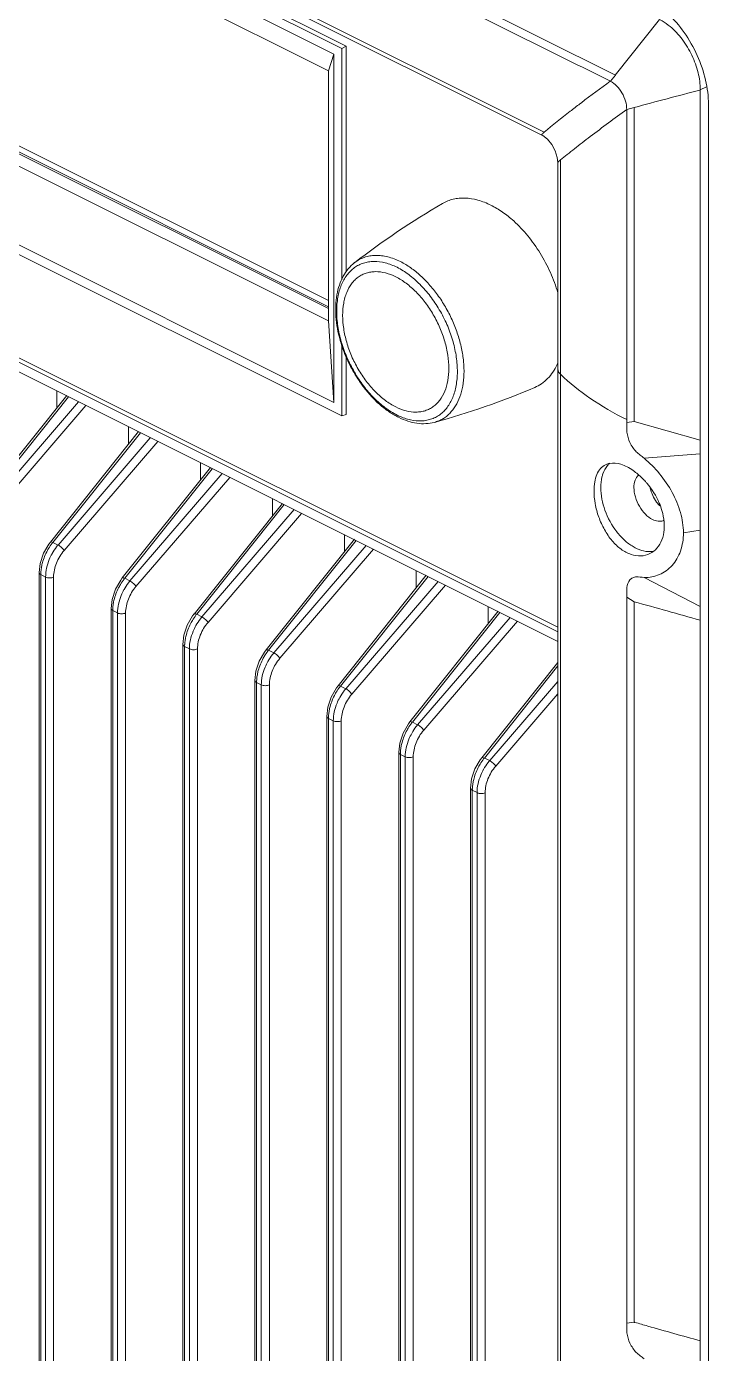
# Model space of a CAD drawing. Header units: millimetres. Extents: x 1177 to 4296, y 93 to 2298.
# Drawn here: x 3728.2 to 3787.2, y 1379 to 1493.8 of the extents above; entities that cross this region are included whole.
import ezdxf

# ---------------------------------------------------------------- set-up
doc = ezdxf.new("R2010")
doc.units = ezdxf.units.MM
doc.header["$LTSCALE"] = 0.1
doc.layers.get('0').update_dxf_attribs({"lineweight": 13})

msp = doc.modelspace()

# ---------------------------------------------------------------- linework, layer by layer
at = {"lineweight": 9}
for p, q in [((3772.97, 1484.7), (3660.68, 1540.84)), ((3772.77, 1484.44), (3661.8, 1539.93)), ((3755.45, 1491.95), (3696.58, 1521.39)), ((3755.83, 1492.15), (3696.9, 1521.62)), ((3697.26, 1520.22), (3754.77, 1491.46)), ((3700.56, 1516.89), (3754.3, 1490.02)), ((3701.62, 1495.77), (3754.3, 1469.43)), ((3702.58, 1495.45), (3754.3, 1469.59)), ((3703.11, 1495.71), (3754.3, 1470.12)), ((3779.13, 1489.64), (3766.11, 1496.14)), ((3754.3, 1468.36), (3700.56, 1495.24)), ((3779.12, 1489.64), (3782.94, 1494.46)), ((3670.34, 1493.36), (3774.15, 1441.45)), ((3671.3, 1493.26), (3774.15, 1441.84)), ((3670.33, 1492.53), (3774.15, 1440.62)), ((3755.83, 1492.15), (3755.45, 1491.95)), ((3755.83, 1472.6), (3755.83, 1492.15)), ((3754.77, 1491.46), (3754.3, 1490.02)), ((3754.77, 1461.31), (3754.77, 1491.46)), ((3755.45, 1471.93), (3755.45, 1491.95)), ((3697.26, 1490.07), (3754.77, 1461.31)), ((3754.3, 1468.36), (3754.3, 1490.02)), ((3696.58, 1489.57), (3755.45, 1460.14)), ((3778.7, 1489.1), (3779.13, 1489.64)), ((3786.47, 1488.36), (3787, 1488.62)), ((3786.45, 1458.03), (3786.45, 1488.34)), ((3776.19, 1487.25), (3776.06, 1487.16)), ((3780.74, 1486.83), (3780.11, 1486.66)), ((3780.11, 1459.82), (3780.11, 1486.66)), ((3780.74, 1459.64), (3780.74, 1486.83)), ((3787.18, 1487.1), (3787.18, 1149.35)), ((3772.77, 1484.44), (3772.86, 1484.4)), ((3773.92, 1483.09), (3774.1, 1482.51)), ((3774.1, 1482.51), (3774.15, 1482.07)), ((3774.15, 1482.06), (3774.15, 1482.07)), ((3774.15, 1482.06), (3774.15, 1464.2)), ((3774.37, 1482.29), (3774.37, 1463.74)), ((3754.3, 1468.36), (3754.77, 1461.31)), ((3755.45, 1460.14), (3755.45, 1466.28)), ((3755.83, 1460.26), (3755.83, 1465.26)), ((3774.15, 1338.96), (3774.15, 1464.2)), ((3774.37, 1338.51), (3774.37, 1463.74)), ((3730.79, 1462.3), (3730.79, 1460.81)), ((3724.02, 1452.33), (3731.66, 1461.91)), ((3724.23, 1452.3), (3731.8, 1461.79)), ((3732.67, 1461.36), (3724.69, 1452.07)), ((3733.32, 1461.04), (3725.21, 1451.61)), ((3755.83, 1460.26), (3755.45, 1460.14)), ((3730.24, 1449.22), (3737.88, 1458.79)), ((3730.45, 1449.19), (3738.03, 1458.68)), ((3737.01, 1459.19), (3737.01, 1457.7)), ((3780.11, 1459.58), (3780.11, 1459.82)), ((3780.11, 1459.58), (3780.74, 1459.64)), ((3786.45, 1458.03), (3780.76, 1459.65)), ((3738.89, 1458.25), (3730.91, 1448.96)), ((3739.54, 1457.93), (3731.43, 1448.49)), ((3786.47, 1442.46), (3786.47, 1458.05)), ((3781.62, 1456.47), (3786.47, 1456.86)), ((3736.46, 1446.11), (3744.1, 1455.68)), ((3736.67, 1446.08), (3744.25, 1455.57)), ((3743.23, 1456.08), (3743.23, 1454.59)), ((3745.12, 1455.14), (3737.13, 1445.85)), ((3745.76, 1454.82), (3737.65, 1445.38)), ((3749.46, 1452.97), (3749.46, 1451.48)), ((3742.68, 1442.99), (3750.33, 1452.57)), ((3742.9, 1442.97), (3750.47, 1452.46)), ((3751.34, 1452.03), (3743.36, 1442.74)), ((3751.98, 1451.7), (3743.88, 1442.27)), ((3755.68, 1449.86), (3755.68, 1448.37)), ((3785.01, 1450.02), (3786.47, 1450.25)), ((3730.1, 1449.04), (3729.65, 1448.25)), ((3730.24, 1449.22), (3730.1, 1449.04)), ((3730.91, 1448.96), (3730.45, 1449.19)), ((3748.91, 1439.88), (3756.55, 1449.46)), ((3749.12, 1439.86), (3756.69, 1449.35)), ((3757.56, 1448.92), (3749.58, 1439.63)), ((3758.21, 1448.59), (3750.1, 1439.16)), ((3729.36, 1447.37), (3729.27, 1446.58)), ((3729.65, 1448.25), (3729.36, 1447.37)), ((3729.27, 1363.27), (3729.27, 1446.58)), ((3729.41, 1363.1), (3729.41, 1446.4)), ((3729.83, 1446.19), (3729.41, 1446.4)), ((3729.83, 1446.19), (3729.83, 1362.89)), ((3730.52, 1446.19), (3730.52, 1362.89)), ((3736.46, 1446.11), (3736.33, 1445.93)), ((3737.13, 1445.85), (3736.67, 1446.08)), ((3755.13, 1436.77), (3762.77, 1446.35)), ((3755.34, 1436.75), (3762.92, 1446.24)), ((3761.9, 1446.75), (3761.9, 1445.26)), ((3781.62, 1446.16), (3786.47, 1443.65)), ((3735.87, 1445.14), (3735.58, 1444.26)), ((3736.33, 1445.93), (3735.87, 1445.14)), ((3763.78, 1445.81), (3755.8, 1436.52)), ((3764.43, 1445.48), (3756.32, 1436.05)), ((3735.58, 1444.26), (3735.49, 1443.47)), ((3780.11, 1381.62), (3780.11, 1444.46)), ((3780.11, 1444.46), (3780.74, 1444.05)), ((3780.74, 1381.68), (3780.74, 1444.05)), ((3735.49, 1360.16), (3735.49, 1443.47)), ((3735.64, 1359.98), (3735.64, 1443.29)), ((3736.05, 1443.08), (3735.64, 1443.29)), ((3736.05, 1443.08), (3736.05, 1359.78)), ((3736.75, 1443.08), (3736.75, 1359.77)), ((3742.55, 1442.82), (3742.09, 1442.02)), ((3742.68, 1443), (3742.55, 1442.82)), ((3743.36, 1442.74), (3742.9, 1442.97)), ((3761.35, 1433.66), (3768.99, 1443.24)), ((3761.56, 1433.64), (3769.14, 1443.13)), ((3770.01, 1442.69), (3762.02, 1433.41)), ((3768.12, 1443.64), (3768.12, 1442.15)), ((3742.09, 1442.02), (3741.8, 1441.15)), ((3770.65, 1442.37), (3762.54, 1432.94)), ((3786.47, 1355.86), (3786.47, 1442.46)), ((3741.8, 1441.15), (3741.71, 1440.35)), ((3741.71, 1357.05), (3741.71, 1440.35)), ((3741.86, 1356.87), (3741.86, 1440.18)), ((3742.27, 1439.97), (3741.86, 1440.18)), ((3742.27, 1439.97), (3742.27, 1356.67)), ((3742.97, 1439.97), (3742.97, 1356.66)), ((3748.77, 1439.7), (3748.32, 1438.91)), ((3748.91, 1439.88), (3748.77, 1439.7)), ((3749.58, 1439.63), (3749.12, 1439.86)), ((3748.03, 1438.04), (3747.94, 1437.24)), ((3748.32, 1438.91), (3748.03, 1438.04)), ((3767.57, 1430.55), (3774.15, 1438.79)), ((3767.79, 1430.52), (3774.15, 1438.5)), ((3747.94, 1353.94), (3747.94, 1437.24)), ((3748.08, 1353.76), (3748.08, 1437.07)), ((3748.49, 1436.86), (3748.08, 1437.07)), ((3748.49, 1436.86), (3748.49, 1353.56)), ((3749.19, 1436.86), (3749.19, 1353.55)), ((3774.15, 1437.16), (3768.25, 1430.3)), ((3754.54, 1435.8), (3754.25, 1434.93)), ((3754.99, 1436.59), (3754.54, 1435.8)), ((3755.13, 1436.77), (3754.99, 1436.59)), ((3755.8, 1436.52), (3755.34, 1436.75)), ((3774.15, 1436.09), (3768.77, 1429.83)), ((3754.25, 1434.93), (3754.16, 1434.13)), ((3754.16, 1350.83), (3754.16, 1434.13)), ((3754.3, 1350.65), (3754.3, 1433.96)), ((3754.72, 1433.75), (3754.3, 1433.96)), ((3754.72, 1433.75), (3754.72, 1350.44)), ((3755.41, 1433.74), (3755.41, 1350.44)), ((3761.22, 1433.48), (3760.76, 1432.69)), ((3761.35, 1433.66), (3761.22, 1433.48)), ((3762.02, 1433.41), (3761.56, 1433.64)), ((3760.76, 1432.69), (3760.47, 1431.82)), ((3760.47, 1431.82), (3760.38, 1431.02)), ((3760.38, 1347.72), (3760.38, 1431.02)), ((3760.53, 1347.54), (3760.53, 1430.84)), ((3760.94, 1430.64), (3760.53, 1430.84)), ((3760.94, 1430.64), (3760.94, 1347.33)), ((3761.64, 1430.63), (3761.64, 1347.33)), ((3767.44, 1430.37), (3766.98, 1429.58)), ((3767.57, 1430.55), (3767.44, 1430.37)), ((3768.25, 1430.3), (3767.79, 1430.52)), ((3766.98, 1429.58), (3766.69, 1428.71)), ((3766.69, 1428.71), (3766.6, 1427.91)), ((3766.6, 1344.61), (3766.6, 1427.91)), ((3766.75, 1344.43), (3766.75, 1427.73)), ((3767.16, 1427.53), (3766.75, 1427.73)), ((3767.16, 1427.53), (3767.16, 1344.22)), ((3767.86, 1427.52), (3767.86, 1344.22)), ((3780.11, 1381.62), (3780.74, 1381.68))]:
    msp.add_line(p, q, dxfattribs=at)
msp.add_lwpolyline([(3772.86, 1484.4), (3773.25, 1484.09), (3773.62, 1483.64), (3773.92, 1483.09)], dxfattribs=at)
for centre, radius, start, end in [((3867.49, 1366.58), 151.32, 125.9333, 127.1134), ((3799.25, 1418.2), 69.78, 120.1683, 127.7162), ((3769.38, 1466.75), 5.18, 335.3566, 337.1514), ((3744.86, 1527.04), 69.98, 285.4247, 292.9511), ((3763.26, 1465.82), 6.48, 241.6628, 243.4316), ((3762.82, 1465.39), 5.79, 243.4236, 245.3508), ((3776.6, 1449.89), 6.87, 40.1529, 42.2495), ((3782.96, 1451.88), 0.865, 289.5239, 291.9701), ((3733.88, 1446.44), 4.4, 141.2375, 142.4697), ((3734.45, 1445.96), 4.64, 142.2054, 150.9325), ((3734.24, 1446.12), 4.38, 139.5064, 142.1858), ((3732.78, 1446.4), 3.36, 177.3165, 179.9791), ((3740.1, 1443.33), 4.4, 141.2375, 142.4697), ((3740.67, 1442.85), 4.64, 142.2054, 150.9325), ((3740.46, 1443.01), 4.38, 139.5064, 142.1858), ((3739, 1443.29), 3.36, 177.3165, 179.9791), ((3746.32, 1440.22), 4.4, 141.2375, 142.4697), ((3746.68, 1439.9), 4.38, 139.5064, 142.1858), ((3746.89, 1439.74), 4.64, 142.2054, 150.9325), ((3745.22, 1440.18), 3.36, 177.3165, 179.9791), ((3752.55, 1437.11), 4.4, 141.2375, 142.4697), ((3753.12, 1436.63), 4.64, 142.2054, 150.9325), ((3752.91, 1436.79), 4.38, 139.5064, 142.1858), ((3751.44, 1437.07), 3.36, 177.3165, 179.9791), ((3758.77, 1434), 4.4, 141.2375, 142.4697), ((3759.34, 1433.51), 4.64, 142.2054, 150.9325), ((3759.13, 1433.68), 4.38, 139.5064, 142.1858), ((3757.67, 1433.95), 3.36, 177.3165, 179.9791), ((3764.99, 1430.88), 4.4, 141.2375, 142.4697), ((3765.35, 1430.56), 4.38, 139.5064, 142.1858), ((3765.56, 1430.4), 4.64, 142.2054, 150.9325), ((3763.89, 1430.84), 3.36, 177.3165, 179.9791), ((3771.21, 1427.77), 4.4, 141.2375, 142.4697), ((3771.78, 1427.29), 4.64, 142.2054, 150.9325), ((3771.57, 1427.45), 4.38, 139.5064, 142.1858), ((3770.11, 1427.73), 3.36, 177.3165, 179.9791)]:
    msp.add_arc(centre, radius, start, end, dxfattribs=at)
for points, knots in [([(3778.7, 1489.1), (3776.55, 1490.19), (3772.22, 1492.28), (3767.92, 1494.47), (3765.77, 1495.55)], [0, 0, 0, 0, 0.499555, 1, 1, 1, 1]), ([(3782.94, 1494.46), (3783.02, 1494.42), (3783.34, 1494.24), (3783.65, 1494.02), (3783.86, 1493.84)], [0, 0, 0, 0, 0.239141, 1, 1, 1, 1]), ([(3783.65, 1494.99), (3784.18, 1494.49), (3785.16, 1493.34), (3786.27, 1491.37), (3786.99, 1489.26), (3787.18, 1487.81), (3787.18, 1487.1)], [0, 0, 0, 0, 0.247501, 0.50653, 0.762118, 1, 1, 1, 1]), ([(3783.86, 1493.84), (3784.25, 1493.52), (3784.97, 1492.74), (3785.79, 1491.38), (3786.33, 1489.89), (3786.47, 1488.86), (3786.47, 1488.36)], [0, 0, 0, 0, 0.244076, 0.503154, 0.760555, 1, 1, 1, 1]), ([(3778.69, 1489.1), (3778.9, 1489), (3779.28, 1488.7), (3779.72, 1488.1), (3780.03, 1487.41), (3780.11, 1486.9), (3780.11, 1486.66)], [0, 0, 0, 0, 0.229685, 0.488221, 0.753206, 1, 1, 1, 1]), ([(3776.06, 1487.16), (3775.78, 1486.94), (3774.74, 1486.14), (3773.71, 1485.32), (3772.97, 1484.7)], [0, 0, 0, 0, 0.271582, 1, 1, 1, 1]), ([(3774.37, 1482.29), (3774.56, 1482.45), (3774.97, 1482.77), (3775.6, 1483.28), (3776.26, 1483.79), (3777.76, 1484.94), (3779.05, 1485.89), (3780.11, 1486.66)], [0, 0, 0, 0, 0.106027, 0.216878, 0.333426, 0.456274, 1, 1, 1, 1]), ([(3772.97, 1484.7), (3772.94, 1484.67), (3772.88, 1484.62), (3772.81, 1484.55), (3772.78, 1484.5), (3772.76, 1484.47), (3772.76, 1484.45), (3772.77, 1484.44)], [0, 0, 0, 0, 0.403072, 0.707399, 0.81951, 0.903808, 1, 1, 1, 1]), ([(3774.15, 1482.07), (3774.15, 1482.08), (3774.17, 1482.11), (3774.22, 1482.16), (3774.28, 1482.22), (3774.34, 1482.26), (3774.37, 1482.29)], [0, 0, 0, 0, 0.12381, 0.337486, 0.637158, 1, 1, 1, 1]), ([(3768.35, 1478.38), (3767.99, 1478.56), (3767.27, 1478.85), (3766.32, 1479.01), (3765.61, 1478.99), (3765.1, 1478.91), (3764.62, 1478.76), (3764.33, 1478.62), (3764.18, 1478.53)], [0, 0, 0, 0, 0.279728, 0.53511, 0.655478, 0.77218, 0.886529, 1, 1, 1, 1]), ([(3770.33, 1477.01), (3770.02, 1477.29), (3769.39, 1477.79), (3768.7, 1478.21), (3768.35, 1478.38)], [0, 0, 0, 0, 0.517013, 1, 1, 1, 1]), ([(3774.15, 1470.79), (3773.97, 1471.39), (3773.54, 1472.57), (3772.66, 1474.23), (3771.59, 1475.73), (3770.76, 1476.61), (3770.33, 1477.01)], [0, 0, 0, 0, 0.253518, 0.509376, 0.760428, 1, 1, 1, 1]), ([(3756.56, 1473.41), (3756.69, 1473.5), (3756.96, 1473.68), (3757.4, 1473.87), (3757.88, 1474), (3758.38, 1474.04), (3758.9, 1474.01), (3759.44, 1473.91), (3759.99, 1473.74), (3760.35, 1473.58), (3760.53, 1473.49)], [0, 0, 0, 0, 0.114876, 0.229378, 0.345414, 0.464761, 0.588916, 0.71904, 0.855966, 1, 1, 1, 1]), ([(3760.18, 1460.11), (3759.91, 1460.26), (3759.37, 1460.6), (3758.6, 1461.22), (3757.88, 1461.95), (3757.21, 1462.78), (3756.61, 1463.68), (3756.08, 1464.64), (3755.64, 1465.65), (3755.3, 1466.68), (3755.06, 1467.7), (3754.93, 1468.72), (3754.92, 1469.69), (3755.01, 1470.61), (3755.22, 1471.46), (3755.55, 1472.23), (3755.99, 1472.89), (3756.36, 1473.25), (3756.56, 1473.41)], [0, 0, 0, 0, 0.059882, 0.122954, 0.188871, 0.257068, 0.326835, 0.397369, 0.467823, 0.537351, 0.605167, 0.670582, 0.733069, 0.792308, 0.84824, 0.901103, 0.95143, 1, 1, 1, 1]), ([(3760.24, 1460.21), (3759.88, 1460.39), (3759.17, 1460.84), (3758.2, 1461.69), (3757.3, 1462.73), (3756.52, 1463.92), (3755.87, 1465.2), (3755.39, 1466.54), (3755.09, 1467.88), (3754.98, 1469.18), (3755.06, 1470.2), (3755.23, 1470.95), (3755.45, 1471.61), (3755.77, 1472.2), (3756.19, 1472.68), (3756.54, 1472.98), (3756.92, 1473.21), (3757.33, 1473.38), (3757.78, 1473.48), (3758.41, 1473.53), (3759.26, 1473.41), (3759.91, 1473.16), (3760.24, 1473)], [0, 0, 0, 0, 0.063214, 0.131722, 0.20444, 0.279865, 0.35625, 0.431754, 0.504615, 0.573312, 0.636731, 0.666314, 0.694459, 0.746704, 0.77127, 0.79512, 0.81859, 0.84205, 0.865871, 0.890392, 0.942504, 1, 1, 1, 1]), ([(3760.13, 1472.18), (3759.84, 1472.32), (3759.27, 1472.54), (3758.52, 1472.65), (3757.96, 1472.6), (3757.57, 1472.51), (3757.2, 1472.36), (3756.87, 1472.16), (3756.56, 1471.9), (3756.19, 1471.47), (3755.91, 1470.95), (3755.72, 1470.37), (3755.57, 1469.71), (3755.5, 1468.81), (3755.6, 1467.67), (3755.86, 1466.49), (3756.28, 1465.31), (3756.85, 1464.18), (3757.54, 1463.14), (3758.33, 1462.22), (3759.19, 1461.47), (3759.81, 1461.08), (3760.13, 1460.92)], [0, 0, 0, 0, 0.05751, 0.109637, 0.134166, 0.157994, 0.181463, 0.204944, 0.228804, 0.253384, 0.305656, 0.333815, 0.363409, 0.42684, 0.495529, 0.568362, 0.643822, 0.720163, 0.795563, 0.868274, 0.936784, 1, 1, 1, 1]), ([(3760.24, 1473), (3760.59, 1472.82), (3761.29, 1472.38), (3762.25, 1471.53), (3763.14, 1470.51), (3763.92, 1469.34), (3764.57, 1468.07), (3765.06, 1466.75), (3765.36, 1465.42), (3765.49, 1464.13), (3765.42, 1463.11), (3765.27, 1462.36), (3765.06, 1461.7), (3764.76, 1461.1), (3764.36, 1460.61), (3764.03, 1460.3), (3763.66, 1460.05), (3763.25, 1459.87), (3762.82, 1459.75), (3762.2, 1459.67), (3761.37, 1459.75), (3760.73, 1459.98), (3760.41, 1460.13)], [0, 0, 0, 0, 0.063212, 0.13167, 0.204313, 0.279664, 0.356019, 0.431587, 0.504643, 0.57368, 0.637568, 0.667417, 0.695839, 0.748603, 0.773371, 0.797354, 0.820871, 0.844277, 0.867937, 0.892195, 0.943522, 1, 1, 1, 1]), ([(3760.53, 1473.49), (3760.84, 1473.34), (3761.45, 1472.97), (3762.3, 1472.27), (3763.11, 1471.44), (3763.86, 1470.49), (3764.52, 1469.44), (3765.07, 1468.33), (3765.52, 1467.17), (3765.83, 1466), (3766.01, 1464.86), (3766.05, 1463.76), (3765.95, 1462.73), (3765.71, 1461.8), (3765.33, 1461), (3764.9, 1460.45), (3764.51, 1460.09), (3764.19, 1459.87), (3763.84, 1459.7), (3763.6, 1459.62), (3763.47, 1459.58)], [0, 0, 0, 0, 0.06072, 0.125762, 0.194503, 0.266058, 0.339371, 0.413282, 0.486598, 0.558159, 0.626908, 0.69196, 0.752692, 0.808832, 0.860575, 0.908677, 0.93181, 0.954582, 0.977231, 1, 1, 1, 1]), ([(3760.13, 1460.92), (3760.41, 1460.78), (3760.98, 1460.55), (3761.73, 1460.45), (3762.29, 1460.49), (3762.68, 1460.58), (3763.04, 1460.73), (3763.38, 1460.94), (3763.69, 1461.2), (3764.05, 1461.62), (3764.41, 1462.28), (3764.67, 1463.22), (3764.75, 1464.28), (3764.66, 1465.42), (3764.39, 1466.6), (3763.97, 1467.78), (3763.4, 1468.91), (3762.71, 1469.95), (3761.92, 1470.87), (3761.06, 1471.62), (3760.44, 1472.02), (3760.13, 1472.18)], [0, 0, 0, 0, 0.057451, 0.10953, 0.134036, 0.157841, 0.181285, 0.204738, 0.228569, 0.253115, 0.305315, 0.362923, 0.426318, 0.495013, 0.567886, 0.643409, 0.719829, 0.795313, 0.868112, 0.936705, 1, 1, 1, 1]), ([(3772.15, 1462.6), (3772.36, 1462.69), (3772.76, 1462.91), (3773.29, 1463.36), (3773.74, 1463.93), (3773.98, 1464.36), (3774.09, 1464.59)], [0, 0, 0, 0, 0.238589, 0.481315, 0.733668, 1, 1, 1, 1]), ([(3774.37, 1463.74), (3774.31, 1463.81), (3774.2, 1463.94), (3774.15, 1464.12), (3774.15, 1464.2)], [0, 0, 0, 0, 0.522784, 1, 1, 1, 1]), ([(3780.11, 1459.82), (3779.01, 1460.37), (3776.99, 1461.53), (3775.16, 1462.98), (3774.37, 1463.74)], [0, 0, 0, 0, 0.52971, 1, 1, 1, 1]), ([(3763.47, 1459.58), (3763.23, 1459.52), (3762.72, 1459.44), (3761.94, 1459.48), (3761.14, 1459.67), (3760.62, 1459.89), (3760.36, 1460.02)], [0, 0, 0, 0, 0.234033, 0.476436, 0.730907, 1, 1, 1, 1]), ([(3781.62, 1456.47), (3781.51, 1456.57), (3781.27, 1456.74), (3780.92, 1457.03), (3780.62, 1457.4), (3780.3, 1457.95), (3780.12, 1458.56), (3780.1, 1459.16), (3780.11, 1459.44), (3780.11, 1459.58)], [0, 0, 0, 0, 0.121236, 0.244048, 0.374292, 0.508173, 0.766635, 0.885089, 1, 1, 1, 1]), ([(3785.01, 1450.02), (3785.02, 1450.61), (3784.81, 1451.83), (3784.09, 1453.57), (3783, 1455.15), (3782.1, 1456.07), (3781.62, 1456.47)], [0, 0, 0, 0, 0.235886, 0.489042, 0.74869, 1, 1, 1, 1]), ([(3778.27, 1455.91), (3778.11, 1455.83), (3777.8, 1455.59), (3777.49, 1455.06), (3777.31, 1454.39), (3777.28, 1453.91), (3777.28, 1453.65)], [0, 0, 0, 0, 0.20738, 0.435777, 0.69943, 1, 1, 1, 1]), ([(3778.64, 1456.04), (3778.57, 1455.98), (3778.31, 1455.72), (3778.13, 1455.38), (3778.04, 1455.12)], [0, 0, 0, 0, 0.236218, 1, 1, 1, 1]), ([(3778.63, 1456.03), (3778.6, 1456.03), (3778.48, 1456), (3778.35, 1455.95), (3778.27, 1455.91)], [0, 0, 0, 0, 0.254243, 1, 1, 1, 1]), ([(3780.68, 1455.4), (3780.5, 1455.53), (3780.16, 1455.74), (3779.49, 1456.02), (3778.95, 1456.09), (3778.63, 1456.03)], [0, 0, 0, 0, 0.291876, 0.555945, 1, 1, 1, 1]), ([(3781.69, 1454.51), (3781.61, 1454.59), (3781.29, 1454.92), (3780.95, 1455.21), (3780.68, 1455.4)], [0, 0, 0, 0, 0.259861, 1, 1, 1, 1]), ([(3778.04, 1455.12), (3778.01, 1455.03), (3777.9, 1454.64), (3777.86, 1454.24), (3777.86, 1453.94)], [0, 0, 0, 0, 0.235186, 1, 1, 1, 1]), ([(3780.73, 1453.94), (3780.73, 1454.15), (3780.78, 1454.54), (3780.99, 1454.9), (3781.12, 1455.02)], [0, 0, 0, 0, 0.543525, 1, 1, 1, 1]), ([(3783.15, 1451.96), (3783.09, 1452.17), (3782.78, 1453.02), (3782.29, 1453.8), (3781.85, 1454.32)], [0, 0, 0, 0, 0.246555, 1, 1, 1, 1]), ([(3782.11, 1448.22), (3781.87, 1448.1), (3781.31, 1447.96), (3780.43, 1448.11), (3779.57, 1448.58), (3778.79, 1449.33), (3778.15, 1450.29), (3777.66, 1451.37), (3777.35, 1452.51), (3777.28, 1453.28), (3777.28, 1453.65)], [0, 0, 0, 0, 0.096278, 0.199339, 0.314352, 0.442579, 0.581411, 0.725432, 0.867625, 1, 1, 1, 1]), ([(3782.14, 1448.4), (3781.63, 1448.37), (3780.8, 1448.67), (3779.89, 1449.37), (3778.97, 1450.38), (3778.15, 1451.9), (3777.86, 1453.27), (3777.86, 1453.94)], [0, 0, 0, 0, 0.202533, 0.324496, 0.457275, 0.736429, 1, 1, 1, 1]), ([(3780.73, 1453.94), (3780.73, 1453.66), (3780.83, 1453.09), (3781.17, 1452.3), (3781.67, 1451.63), (3782.11, 1451.29), (3782.34, 1451.17)], [0, 0, 0, 0, 0.246792, 0.511785, 0.770324, 1, 1, 1, 1]), ([(3782.14, 1453.87), (3782.25, 1453.45), (3782.5, 1452.9), (3782.87, 1452.45), (3782.97, 1452.35)], [0, 0, 0, 0, 0.754714, 1, 1, 1, 1]), ([(3783.36, 1450.61), (3783.36, 1450.72), (3783.34, 1451.17), (3783.25, 1451.62), (3783.15, 1451.96)], [0, 0, 0, 0, 0.239789, 1, 1, 1, 1]), ([(3782.34, 1451.17), (3782.49, 1451.1), (3782.79, 1450.99), (3783.11, 1451.02), (3783.25, 1451.07)], [0, 0, 0, 0, 0.534426, 1, 1, 1, 1]), ([(3781.62, 1446.15), (3782.07, 1446.14), (3782.75, 1446.27), (3783.54, 1446.71), (3784.24, 1447.35), (3784.86, 1448.46), (3785.02, 1449.49), (3785.01, 1450.02)], [0, 0, 0, 0, 0.233943, 0.350852, 0.470078, 0.721586, 1, 1, 1, 1]), ([(3783.36, 1450.61), (3783.36, 1450.5), (3783.34, 1450.09), (3783.26, 1449.69), (3783.15, 1449.41)], [0, 0, 0, 0, 0.262279, 1, 1, 1, 1]), ([(3729.48, 1447.08), (3729.5, 1447.2), (3729.61, 1447.69), (3729.81, 1448.16), (3729.99, 1448.5)], [0, 0, 0, 0, 0.243945, 1, 1, 1, 1]), ([(3729.99, 1448.5), (3730.02, 1448.55), (3730.14, 1448.77), (3730.28, 1448.97), (3730.39, 1449.12)], [0, 0, 0, 0, 0.253167, 1, 1, 1, 1]), ([(3730.24, 1449.22), (3730.25, 1449.24), (3730.34, 1449.24), (3730.41, 1449.21), (3730.45, 1449.19)], [0, 0, 0, 0, 0.355174, 1, 1, 1, 1]), ([(3731.43, 1448.49), (3731.15, 1448.17), (3730.71, 1447.44), (3730.52, 1446.6), (3730.52, 1446.19)], [0, 0, 0, 0, 0.513812, 1, 1, 1, 1]), ([(3731.43, 1448.49), (3731.37, 1448.59), (3731.2, 1448.76), (3731.02, 1448.91), (3730.91, 1448.96)], [0, 0, 0, 0, 0.484509, 1, 1, 1, 1]), ([(3783.15, 1449.41), (3783.05, 1449.15), (3782.78, 1448.68), (3782.35, 1448.33), (3782.11, 1448.22)], [0, 0, 0, 0, 0.51797, 1, 1, 1, 1]), ([(3730.39, 1448.21), (3730.3, 1448.05), (3730, 1447.42), (3729.83, 1446.71), (3729.83, 1446.19)], [0, 0, 0, 0, 0.262169, 1, 1, 1, 1]), ([(3729.27, 1446.58), (3729.27, 1446.56), (3729.29, 1446.48), (3729.36, 1446.43), (3729.41, 1446.4)], [0, 0, 0, 0, 0.209575, 1, 1, 1, 1]), ([(3729.42, 1446.56), (3729.42, 1446.6), (3729.43, 1446.77), (3729.46, 1446.95), (3729.48, 1447.08)], [0, 0, 0, 0, 0.243923, 1, 1, 1, 1]), ([(3730.52, 1446.19), (3730.42, 1446.14), (3730.17, 1446.1), (3729.93, 1446.14), (3729.83, 1446.19)], [0, 0, 0, 0, 0.501917, 1, 1, 1, 1]), ([(3736.46, 1446.11), (3736.48, 1446.13), (3736.57, 1446.13), (3736.63, 1446.1), (3736.67, 1446.08)], [0, 0, 0, 0, 0.355174, 1, 1, 1, 1]), ([(3781.62, 1446.15), (3781.39, 1446.16), (3781.06, 1446.27), (3780.62, 1446.15), (3780.27, 1445.87), (3780.07, 1445.24), (3780.11, 1444.74), (3780.11, 1444.46)], [0, 0, 0, 0, 0.243059, 0.352805, 0.461054, 0.706564, 1, 1, 1, 1]), ([(3735.7, 1443.96), (3735.72, 1444.09), (3735.84, 1444.58), (3736.03, 1445.05), (3736.21, 1445.38)], [0, 0, 0, 0, 0.243945, 1, 1, 1, 1]), ([(3736.61, 1445.1), (3736.53, 1444.94), (3736.22, 1444.31), (3736.05, 1443.6), (3736.05, 1443.08)], [0, 0, 0, 0, 0.262169, 1, 1, 1, 1]), ([(3736.21, 1445.38), (3736.24, 1445.44), (3736.36, 1445.65), (3736.5, 1445.86), (3736.62, 1446.01)], [0, 0, 0, 0, 0.253167, 1, 1, 1, 1]), ([(3737.65, 1445.38), (3737.37, 1445.06), (3736.94, 1444.32), (3736.75, 1443.49), (3736.75, 1443.08)], [0, 0, 0, 0, 0.513812, 1, 1, 1, 1]), ([(3737.65, 1445.38), (3737.59, 1445.48), (3737.43, 1445.65), (3737.24, 1445.79), (3737.13, 1445.85)], [0, 0, 0, 0, 0.484509, 1, 1, 1, 1]), ([(3735.64, 1443.45), (3735.64, 1443.49), (3735.65, 1443.66), (3735.68, 1443.83), (3735.7, 1443.96)], [0, 0, 0, 0, 0.243923, 1, 1, 1, 1]), ([(3780.74, 1444.05), (3781.7, 1443.79), (3783.61, 1443.26), (3785.51, 1442.71), (3786.47, 1442.46)], [0, 0, 0, 0, 0.499489, 1, 1, 1, 1]), ([(3735.49, 1443.47), (3735.49, 1443.45), (3735.51, 1443.37), (3735.58, 1443.32), (3735.64, 1443.29)], [0, 0, 0, 0, 0.209575, 1, 1, 1, 1]), ([(3736.75, 1443.08), (3736.64, 1443.03), (3736.4, 1442.99), (3736.16, 1443.03), (3736.05, 1443.08)], [0, 0, 0, 0, 0.501917, 1, 1, 1, 1]), ([(3742.43, 1442.27), (3742.46, 1442.33), (3742.59, 1442.54), (3742.73, 1442.75), (3742.84, 1442.9)], [0, 0, 0, 0, 0.253167, 1, 1, 1, 1]), ([(3742.68, 1443), (3742.7, 1443.02), (3742.79, 1443.02), (3742.85, 1442.99), (3742.9, 1442.97)], [0, 0, 0, 0, 0.355174, 1, 1, 1, 1]), ([(3743.88, 1442.27), (3743.82, 1442.37), (3743.65, 1442.54), (3743.46, 1442.68), (3743.36, 1442.74)], [0, 0, 0, 0, 0.484509, 1, 1, 1, 1]), ([(3741.92, 1440.85), (3741.95, 1440.97), (3742.06, 1441.47), (3742.25, 1441.94), (3742.43, 1442.27)], [0, 0, 0, 0, 0.243945, 1, 1, 1, 1]), ([(3742.84, 1441.99), (3742.75, 1441.83), (3742.44, 1441.2), (3742.27, 1440.49), (3742.27, 1439.97)], [0, 0, 0, 0, 0.262169, 1, 1, 1, 1]), ([(3743.88, 1442.27), (3743.6, 1441.95), (3743.16, 1441.21), (3742.97, 1440.37), (3742.97, 1439.97)], [0, 0, 0, 0, 0.513812, 1, 1, 1, 1]), ([(3741.71, 1440.35), (3741.71, 1440.34), (3741.73, 1440.26), (3741.8, 1440.21), (3741.86, 1440.18)], [0, 0, 0, 0, 0.209575, 1, 1, 1, 1]), ([(3741.86, 1440.33), (3741.87, 1440.38), (3741.88, 1440.55), (3741.9, 1440.72), (3741.92, 1440.85)], [0, 0, 0, 0, 0.243923, 1, 1, 1, 1]), ([(3742.97, 1439.97), (3742.86, 1439.92), (3742.62, 1439.88), (3742.38, 1439.92), (3742.27, 1439.97)], [0, 0, 0, 0, 0.501917, 1, 1, 1, 1]), ([(3748.15, 1437.74), (3748.17, 1437.86), (3748.28, 1438.35), (3748.47, 1438.83), (3748.66, 1439.16)], [0, 0, 0, 0, 0.243945, 1, 1, 1, 1]), ([(3748.66, 1439.16), (3748.69, 1439.22), (3748.81, 1439.43), (3748.95, 1439.64), (3749.06, 1439.78)], [0, 0, 0, 0, 0.253167, 1, 1, 1, 1]), ([(3748.91, 1439.88), (3748.92, 1439.9), (3749.01, 1439.91), (3749.08, 1439.88), (3749.12, 1439.86)], [0, 0, 0, 0, 0.355174, 1, 1, 1, 1]), ([(3750.1, 1439.16), (3749.82, 1438.83), (3749.38, 1438.1), (3749.19, 1437.26), (3749.19, 1436.86)], [0, 0, 0, 0, 0.513812, 1, 1, 1, 1]), ([(3750.1, 1439.16), (3750.04, 1439.26), (3749.87, 1439.43), (3749.69, 1439.57), (3749.58, 1439.63)], [0, 0, 0, 0, 0.484509, 1, 1, 1, 1]), ([(3749.06, 1438.88), (3748.97, 1438.72), (3748.66, 1438.09), (3748.49, 1437.38), (3748.49, 1436.86)], [0, 0, 0, 0, 0.262169, 1, 1, 1, 1]), ([(3747.94, 1437.24), (3747.94, 1437.23), (3747.95, 1437.15), (3748.03, 1437.09), (3748.08, 1437.07)], [0, 0, 0, 0, 0.209575, 1, 1, 1, 1]), ([(3748.09, 1437.22), (3748.09, 1437.27), (3748.1, 1437.44), (3748.12, 1437.61), (3748.15, 1437.74)], [0, 0, 0, 0, 0.243923, 1, 1, 1, 1]), ([(3749.19, 1436.86), (3749.08, 1436.8), (3748.84, 1436.77), (3748.6, 1436.81), (3748.49, 1436.86)], [0, 0, 0, 0, 0.501917, 1, 1, 1, 1]), ([(3754.37, 1434.63), (3754.39, 1434.75), (3754.5, 1435.24), (3754.7, 1435.72), (3754.88, 1436.05)], [0, 0, 0, 0, 0.243945, 1, 1, 1, 1]), ([(3755.28, 1435.77), (3755.19, 1435.61), (3754.89, 1434.98), (3754.72, 1434.27), (3754.72, 1433.75)], [0, 0, 0, 0, 0.262169, 1, 1, 1, 1]), ([(3754.88, 1436.05), (3754.91, 1436.11), (3755.03, 1436.32), (3755.17, 1436.53), (3755.28, 1436.67)], [0, 0, 0, 0, 0.253167, 1, 1, 1, 1]), ([(3755.13, 1436.77), (3755.14, 1436.79), (3755.23, 1436.8), (3755.3, 1436.77), (3755.34, 1436.75)], [0, 0, 0, 0, 0.355174, 1, 1, 1, 1]), ([(3756.32, 1436.05), (3756.04, 1435.72), (3755.6, 1434.99), (3755.41, 1434.15), (3755.41, 1433.74)], [0, 0, 0, 0, 0.513812, 1, 1, 1, 1]), ([(3756.32, 1436.05), (3756.26, 1436.15), (3756.1, 1436.32), (3755.91, 1436.46), (3755.8, 1436.52)], [0, 0, 0, 0, 0.484509, 1, 1, 1, 1]), ([(3754.31, 1434.11), (3754.31, 1434.15), (3754.32, 1434.33), (3754.35, 1434.5), (3754.37, 1434.63)], [0, 0, 0, 0, 0.243923, 1, 1, 1, 1]), ([(3754.16, 1434.13), (3754.16, 1434.12), (3754.18, 1434.04), (3754.25, 1433.98), (3754.3, 1433.96)], [0, 0, 0, 0, 0.209575, 1, 1, 1, 1]), ([(3755.41, 1433.74), (3755.31, 1433.69), (3755.07, 1433.66), (3754.82, 1433.7), (3754.72, 1433.75)], [0, 0, 0, 0, 0.501917, 1, 1, 1, 1]), ([(3761.1, 1432.94), (3761.13, 1432.99), (3761.25, 1433.21), (3761.39, 1433.41), (3761.51, 1433.56)], [0, 0, 0, 0, 0.253167, 1, 1, 1, 1]), ([(3761.35, 1433.66), (3761.37, 1433.68), (3761.46, 1433.69), (3761.52, 1433.66), (3761.56, 1433.64)], [0, 0, 0, 0, 0.355174, 1, 1, 1, 1]), ([(3762.54, 1432.94), (3762.48, 1433.03), (3762.32, 1433.21), (3762.13, 1433.35), (3762.02, 1433.41)], [0, 0, 0, 0, 0.484509, 1, 1, 1, 1]), ([(3760.59, 1431.52), (3760.61, 1431.64), (3760.73, 1432.13), (3760.92, 1432.6), (3761.1, 1432.94)], [0, 0, 0, 0, 0.243945, 1, 1, 1, 1]), ([(3761.51, 1432.66), (3761.42, 1432.5), (3761.11, 1431.86), (3760.94, 1431.16), (3760.94, 1430.64)], [0, 0, 0, 0, 0.262169, 1, 1, 1, 1]), ([(3762.54, 1432.94), (3762.26, 1432.61), (3761.83, 1431.88), (3761.64, 1431.04), (3761.64, 1430.63)], [0, 0, 0, 0, 0.513812, 1, 1, 1, 1]), ([(3760.53, 1431), (3760.53, 1431.04), (3760.54, 1431.22), (3760.57, 1431.39), (3760.59, 1431.52)], [0, 0, 0, 0, 0.243923, 1, 1, 1, 1]), ([(3760.38, 1431.02), (3760.38, 1431), (3760.4, 1430.92), (3760.47, 1430.87), (3760.53, 1430.84)], [0, 0, 0, 0, 0.209575, 1, 1, 1, 1]), ([(3761.64, 1430.63), (3761.53, 1430.58), (3761.29, 1430.55), (3761.05, 1430.58), (3760.94, 1430.64)], [0, 0, 0, 0, 0.501917, 1, 1, 1, 1]), ([(3767.32, 1429.83), (3767.35, 1429.88), (3767.48, 1430.1), (3767.62, 1430.3), (3767.73, 1430.45)], [0, 0, 0, 0, 0.253167, 1, 1, 1, 1]), ([(3767.57, 1430.55), (3767.59, 1430.57), (3767.68, 1430.57), (3767.74, 1430.54), (3767.79, 1430.52)], [0, 0, 0, 0, 0.355174, 1, 1, 1, 1]), ([(3768.77, 1429.83), (3768.71, 1429.92), (3768.54, 1430.09), (3768.35, 1430.24), (3768.25, 1430.3)], [0, 0, 0, 0, 0.484509, 1, 1, 1, 1]), ([(3766.81, 1428.41), (3766.84, 1428.53), (3766.95, 1429.02), (3767.14, 1429.49), (3767.32, 1429.83)], [0, 0, 0, 0, 0.243945, 1, 1, 1, 1]), ([(3767.73, 1429.55), (3767.64, 1429.39), (3767.33, 1428.75), (3767.16, 1428.05), (3767.16, 1427.53)], [0, 0, 0, 0, 0.262169, 1, 1, 1, 1]), ([(3768.77, 1429.83), (3768.49, 1429.5), (3768.05, 1428.77), (3767.86, 1427.93), (3767.86, 1427.52)], [0, 0, 0, 0, 0.513812, 1, 1, 1, 1]), ([(3766.6, 1427.91), (3766.6, 1427.89), (3766.62, 1427.81), (3766.69, 1427.76), (3766.75, 1427.73)], [0, 0, 0, 0, 0.209575, 1, 1, 1, 1]), ([(3766.75, 1427.89), (3766.76, 1427.93), (3766.77, 1428.11), (3766.79, 1428.28), (3766.81, 1428.41)], [0, 0, 0, 0, 0.243923, 1, 1, 1, 1]), ([(3767.86, 1427.52), (3767.75, 1427.47), (3767.51, 1427.43), (3767.27, 1427.47), (3767.16, 1427.53)], [0, 0, 0, 0, 0.501917, 1, 1, 1, 1]), ([(3780.11, 1381.62), (3780.11, 1381.48), (3780.1, 1381.2), (3780.12, 1380.6), (3780.3, 1379.99), (3780.62, 1379.44), (3780.91, 1379.07), (3781.27, 1378.78), (3781.51, 1378.61), (3781.62, 1378.51)], [0, 0, 0, 0, 0.114987, 0.233648, 0.491748, 0.625782, 0.756062, 0.878734, 1, 1, 1, 1]), ([(3780.74, 1381.68), (3780.75, 1381.67), (3780.76, 1381.66), (3780.8, 1381.65), (3780.81, 1381.67), (3780.82, 1381.69)], [0, 0, 0, 0, 0.301318, 0.550329, 1, 1, 1, 1]), ([(3780.82, 1381.69), (3781.01, 1381.64), (3781.37, 1381.5), (3781.74, 1381.41), (3781.93, 1381.35)], [0, 0, 0, 0, 0.502033, 1, 1, 1, 1]), ([(3781.93, 1381.35), (3782.68, 1381.14), (3784.19, 1380.71), (3785.71, 1380.29), (3786.47, 1380.09)], [0, 0, 0, 0, 0.498822, 1, 1, 1, 1])]:
    msp.add_open_spline(points, degree=3, knots=knots, dxfattribs=at)
for points in [[(3786.45, 1488.34), (3784.55, 1487.85), (3782.65, 1487.34), (3780.76, 1486.84)], [(3782.43, 1448.43), (3782.34, 1448.41), (3782.24, 1448.4), (3782.14, 1448.4)]]:
    msp.add_open_spline(points, degree=3, dxfattribs=at)

doc.saveas('drawing.dxf')
